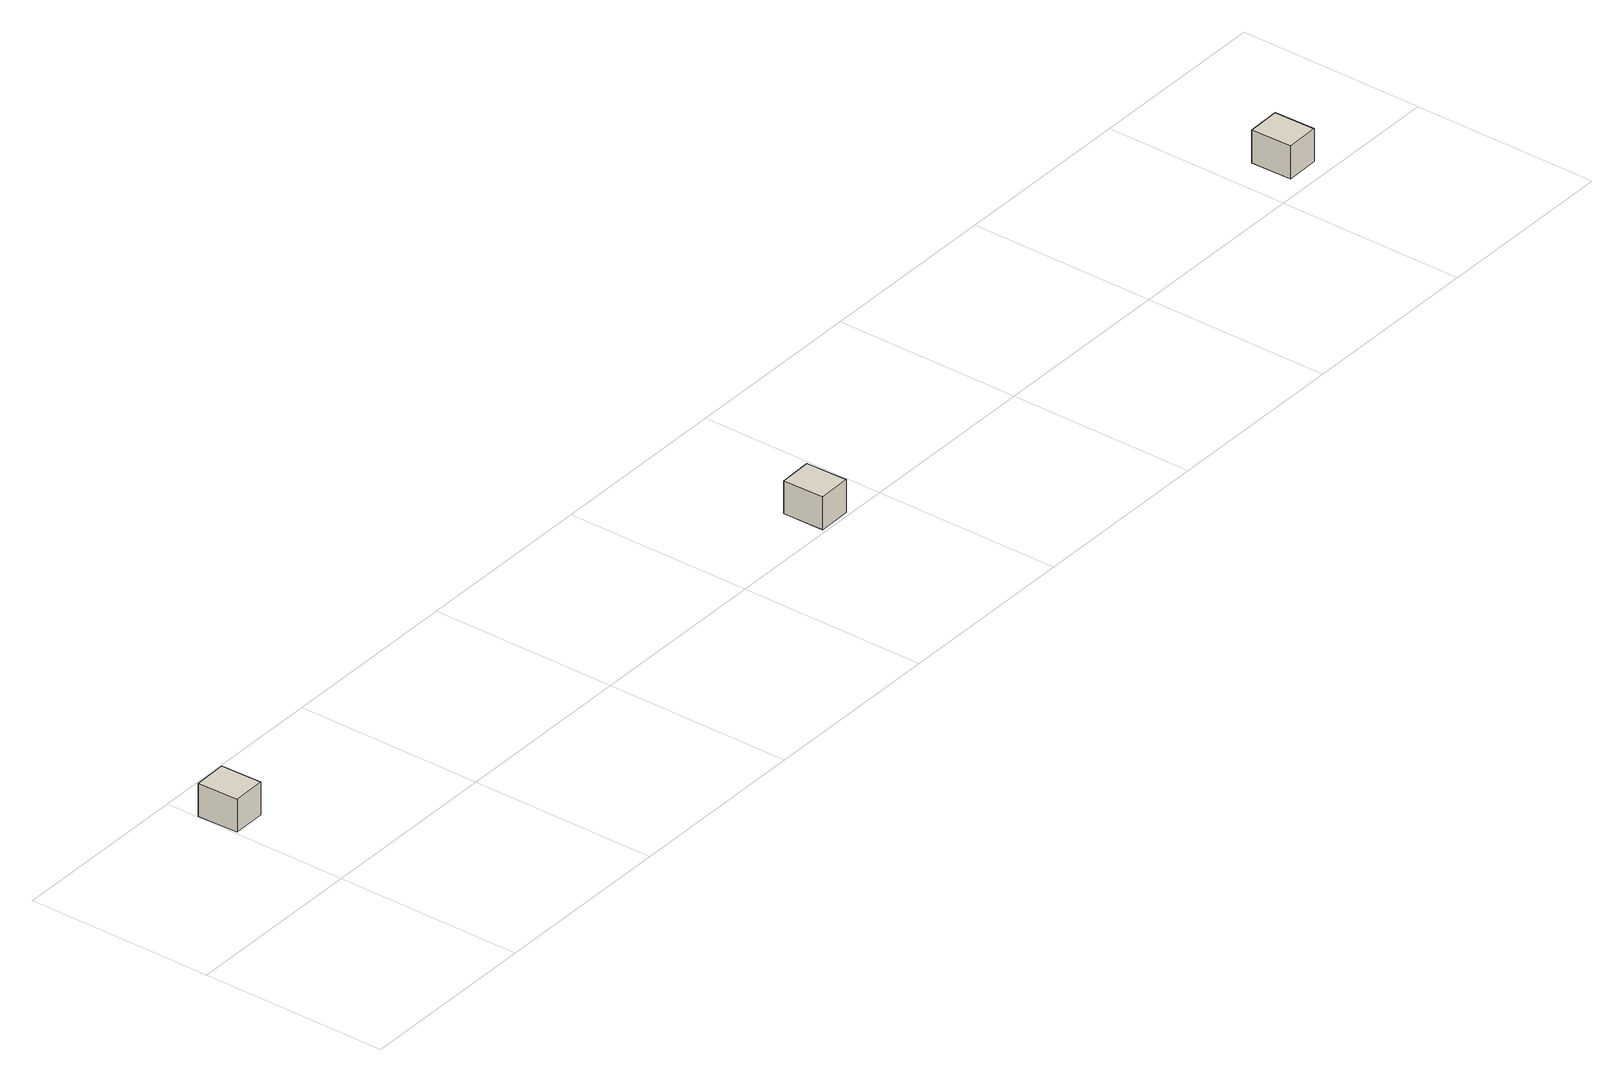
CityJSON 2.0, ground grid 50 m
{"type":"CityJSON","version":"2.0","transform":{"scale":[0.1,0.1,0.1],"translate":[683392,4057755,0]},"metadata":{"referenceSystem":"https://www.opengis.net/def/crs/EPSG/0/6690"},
"CityObjects":{
"building1":{"type":"Building","attributes":{"name":"16211-bldg-79","BuildingIDAttribute.prefecture":16,"BuildingIDAttribute.city":16211},"children":["building1-1"]},
"building1-1":{"type":"BuildingPart","attributes":{"name":"16211-bldg-79-1","BuildingIDAttribute.prefecture":16,"BuildingIDAttribute.city":16211,"BuildingDetailAttribute.buildingRoofEdgeArea":15.5,"BuildingDetailAttribute.majorUsage2":"01002","BuildingDetailAttribute.detailedUsage":461,"BuildingDetailAttribute.surveyYear":"2020-04-01"},"parents":["building1"],"geometry":[{"type":"Solid","lod":"1","boundaries":[[[[0,1,2,3]],[[2,4,5,3]],[[1,6,4,2]],[[0,7,6,1]],[[3,5,7,0]],[[4,6,7,5]]]]}]},
"building2":{"type":"Building","attributes":{"name":"16211-bldg-78","class":"3003","usage":"411","dateOfConstruction":"2020-04-01","Height.highReference":"highestRoofEdge","Height.lowReference":"lowestGroundPoint","Height.status":"measured","measuredHeight":8.6,"storeysAboveGround":2,"storeysBelowGround":0,"BuildingIDAttribute.prefecture":16,"BuildingIDAttribute.city":16211,"BuildingDetailAttribute.totalFloorArea":76.2,"BuildingDetailAttribute.buildingStructureType":"611","BuildingDetailAttribute.fireproofStructureType":"1011","BuildingDetailAttribute.detailedUsage":"4111","BuildingDetailAttribute.surveyYear":"2020-04-01"},"geometry":[{"type":"Solid","lod":"1","boundaries":[[[[8,9,10,11]],[[10,12,13,11]],[[9,14,12,10]],[[8,15,14,9]],[[11,13,15,8]],[[12,14,15,13]]]]}]},
"building3":{"type":"Building","attributes":{"name":"16211-bldg-77","class":"3003","usage":"411","dateOfConstruction":"2020-04-01","Height.highReference":"highestRoofEdge","Height.lowReference":"lowestGroundPoint","Height.status":"measured","measuredHeight":8.6,"storeysAboveGround":2,"storeysBelowGround":0,"BuildingIDAttribute.prefecture":16,"BuildingIDAttribute.city":16211,"BuildingDetailAttribute.buildingRoofEdgeArea":15.5,"BuildingDetailAttribute.buildingStructureType":"611","BuildingDetailAttribute.fireproofStructureType":"1011","BuildingDetailAttribute.majorUsage2":"01002","BuildingDetailAttribute.detailedUsage":461,"BuildingDetailAttribute.surveyYear":"2020-04-01"},"geometry":[{"type":"Solid","lod":"1","boundaries":[[[[16,17,18,19]],[[18,20,21,19]],[[17,22,20,18]],[[16,23,22,17]],[[19,21,23,16]],[[20,22,23,21]]]]}]}
},
"vertices":[
[7,304,0],[4,414,0],[94,416,0],[96,305,0],[94,416,90],[96,305,90],[4,414,90],[7,304,90],
[1802,9,0],[1800,120,0],[1889,122,0],[1891,11,0],[1889,122,90],[1891,11,90],[1800,120,90],[1802,9,90],
[3590,47,0],[3588,158,0],[3677,160,0],[3679,49,0],[3677,160,90],[3679,49,90],[3588,158,90],[3590,47,90]
]}
